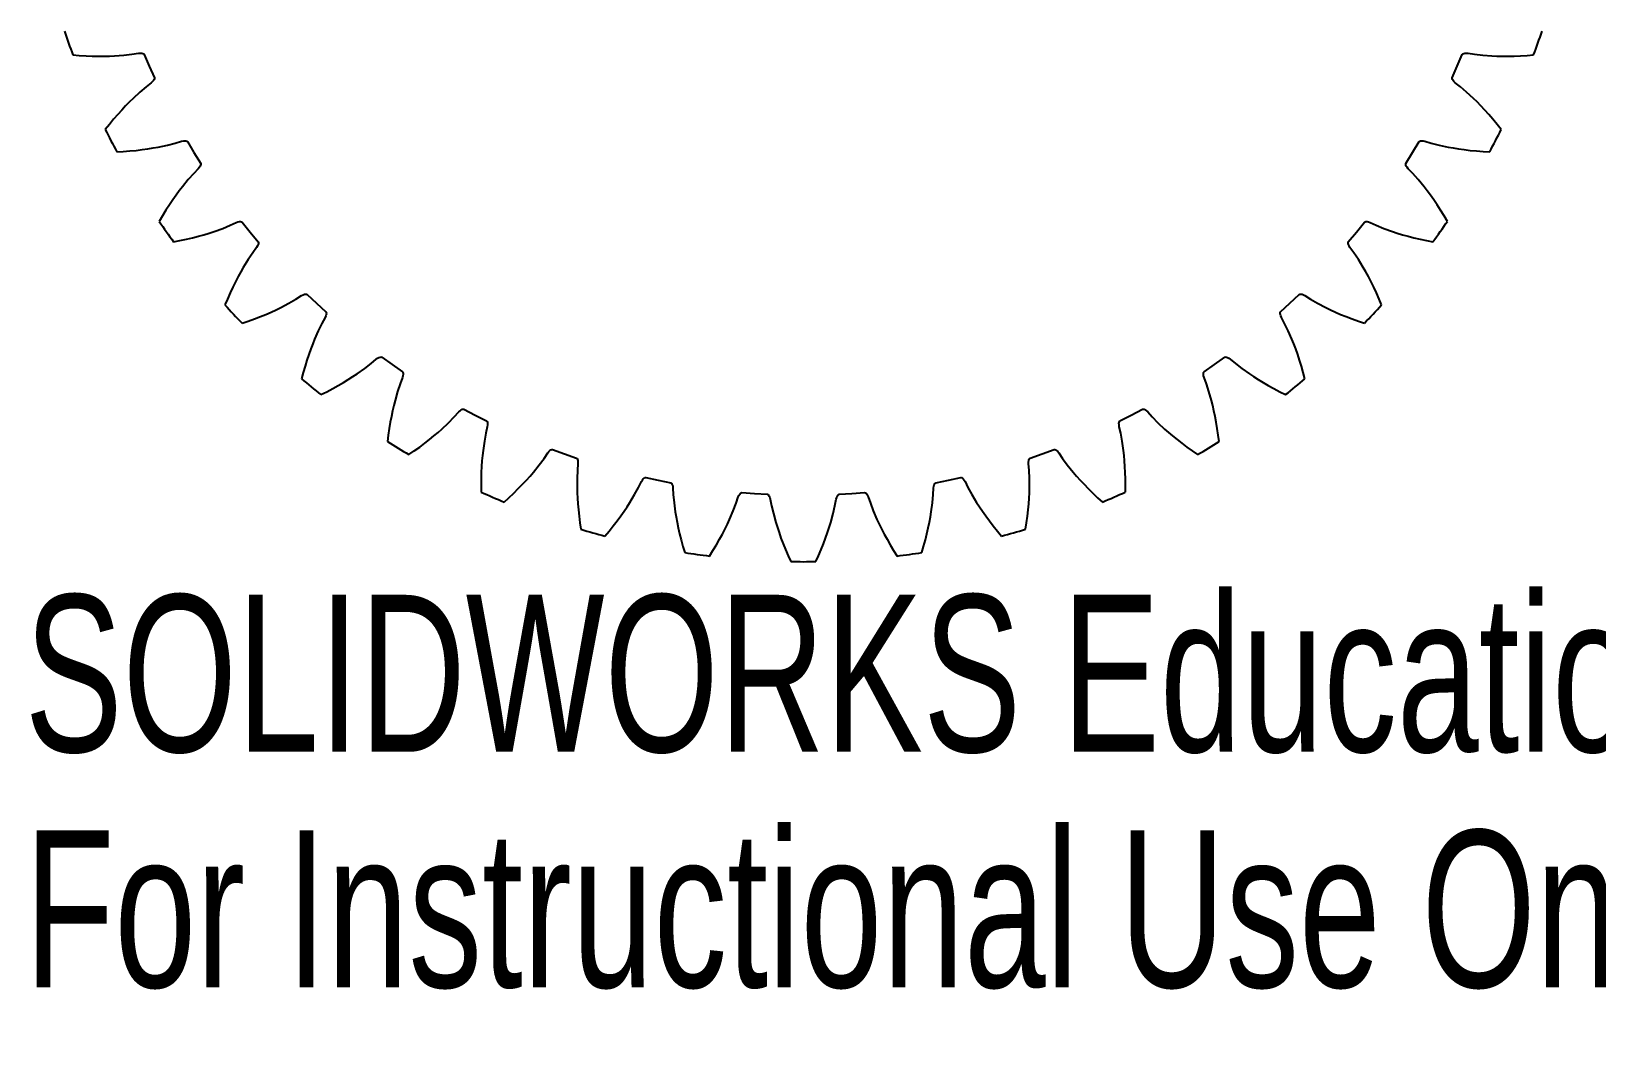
# Model space of a CAD drawing. Header units: millimetres. Extents: x 10.5 to 83.8, y -38.6 to 24.
# Drawn here: x 10.74 to 58.92, y -38.56 to -7.67 of the extents above; entities that cross this region are included whole.
import ezdxf

# ---------------------------------------------------------------- set-up
doc = ezdxf.new("R2010")
doc.units = ezdxf.units.MM
doc.styles.add('SLDTEXTSTYLE0', font='TXT', dxfattribs={"width": 0.7})

msp = doc.modelspace()

# ---------------------------------------------------------------- linework, layer by layer
at = {"color": 7, "linetype": 'Continuous', "lineweight": 25}
for p, q in [((12.018, -8.399), (12.216, -8.415)), ((12.216, -8.415), (12.422, -8.428)), ((12.422, -8.428), (12.615, -8.436)), ((12.615, -8.436), (12.801, -8.44)), ((12.801, -8.44), (12.978, -8.44)), ((12.978, -8.44), (13.146, -8.436)), ((13.146, -8.436), (13.302, -8.43)), ((13.302, -8.43), (13.587, -8.409)), ((13.587, -8.409), (13.836, -8.38)), ((13.836, -8.38), (14.038, -8.35)), ((14.038, -8.35), (14.091, -8.346)), ((14.091, -8.346), (14.136, -8.348)), ((14.136, -8.348), (14.171, -8.355)), ((14.171, -8.355), (14.197, -8.367)), ((14.197, -8.367), (14.214, -8.384)), ((14.214, -8.384), (14.367, -8.745)), ((54.633, -8.745), (54.786, -8.384)), ((54.786, -8.384), (54.803, -8.367)), ((54.803, -8.367), (54.829, -8.355)), ((54.829, -8.355), (54.864, -8.348)), ((54.864, -8.348), (54.909, -8.346)), ((54.909, -8.346), (54.962, -8.35)), ((54.962, -8.35), (55.164, -8.38)), ((55.164, -8.38), (55.413, -8.409)), ((55.413, -8.409), (55.698, -8.43)), ((55.698, -8.43), (55.854, -8.436)), ((55.854, -8.436), (56.022, -8.44)), ((56.022, -8.44), (56.199, -8.44)), ((56.199, -8.44), (56.385, -8.436)), ((56.385, -8.436), (56.578, -8.428)), ((56.578, -8.428), (56.784, -8.415)), ((56.784, -8.415), (56.982, -8.399)), ((14.367, -8.745), (14.526, -9.103)), ((14.518, -9.154), (14.5, -9.185)), ((14.527, -9.127), (14.518, -9.154)), ((14.526, -9.103), (14.527, -9.127)), ((54.473, -9.127), (54.474, -9.103)), ((54.482, -9.154), (54.473, -9.127)), ((54.474, -9.103), (54.633, -8.745)), ((54.5, -9.185), (54.482, -9.154)), ((14.081, -9.544), (13.871, -9.738)), ((14.271, -9.382), (14.081, -9.544)), ((14.431, -9.255), (14.271, -9.382)), ((14.471, -9.219), (14.431, -9.255)), ((14.5, -9.185), (14.471, -9.219)), ((54.529, -9.219), (54.5, -9.185)), ((54.569, -9.255), (54.529, -9.219)), ((54.729, -9.382), (54.569, -9.255)), ((54.919, -9.544), (54.729, -9.382)), ((55.129, -9.738), (54.919, -9.544)), ((13.521, -10.097), (13.397, -10.236)), ((13.642, -9.969), (13.521, -10.097)), ((13.759, -9.848), (13.642, -9.969)), ((13.871, -9.738), (13.759, -9.848)), ((55.241, -9.848), (55.129, -9.738)), ((55.358, -9.969), (55.241, -9.848)), ((55.479, -10.097), (55.358, -9.969)), ((55.603, -10.236), (55.479, -10.097)), ((13.14, -10.542), (13.016, -10.698)), ((13.271, -10.383), (13.14, -10.542)), ((13.397, -10.236), (13.271, -10.383)), ((55.729, -10.383), (55.603, -10.236)), ((55.86, -10.542), (55.729, -10.383)), ((55.984, -10.698), (55.86, -10.542)), ((15.169, -11.116), (15.365, -11.058)), ((15.365, -11.058), (15.418, -11.047)), ((15.418, -11.047), (15.462, -11.043)), ((15.462, -11.043), (15.498, -11.045)), ((15.498, -11.045), (15.526, -11.054)), ((15.526, -11.054), (15.544, -11.068)), ((15.544, -11.068), (15.745, -11.405)), ((53.255, -11.405), (53.456, -11.068)), ((53.456, -11.068), (53.474, -11.054)), ((53.474, -11.054), (53.502, -11.045)), ((53.502, -11.045), (53.538, -11.043)), ((53.538, -11.043), (53.582, -11.047)), ((53.582, -11.047), (53.635, -11.058)), ((53.635, -11.058), (53.831, -11.116)), ((13.371, -11.382), (13.569, -11.371)), ((13.569, -11.371), (13.775, -11.356)), ((13.775, -11.356), (13.968, -11.338)), ((13.968, -11.338), (14.153, -11.316)), ((14.153, -11.316), (14.327, -11.292)), ((14.327, -11.292), (14.494, -11.265)), ((14.494, -11.265), (14.647, -11.238)), ((14.647, -11.238), (14.927, -11.178)), ((14.927, -11.178), (15.169, -11.116)), ((15.745, -11.405), (15.952, -11.738)), ((53.048, -11.738), (53.255, -11.405)), ((53.831, -11.116), (54.073, -11.178)), ((54.073, -11.178), (54.353, -11.238)), ((54.353, -11.238), (54.506, -11.265)), ((54.506, -11.265), (54.673, -11.292)), ((54.673, -11.292), (54.847, -11.316)), ((54.847, -11.316), (55.032, -11.338)), ((55.032, -11.338), (55.225, -11.356)), ((55.225, -11.356), (55.431, -11.371)), ((55.431, -11.371), (55.629, -11.382)), ((15.879, -11.902), (15.737, -12.05)), ((15.912, -11.86), (15.879, -11.902)), ((15.937, -11.823), (15.912, -11.86)), ((15.951, -11.79), (15.937, -11.823)), ((15.956, -11.762), (15.951, -11.79)), ((15.952, -11.738), (15.956, -11.762)), ((53.044, -11.762), (53.048, -11.738)), ((53.049, -11.79), (53.044, -11.762)), ((53.063, -11.823), (53.049, -11.79)), ((53.088, -11.86), (53.063, -11.823)), ((53.121, -11.902), (53.088, -11.86)), ((53.263, -12.05), (53.121, -11.902)), ((15.389, -12.457), (15.294, -12.58)), ((15.57, -12.236), (15.389, -12.457)), ((15.737, -12.05), (15.57, -12.236)), ((53.43, -12.236), (53.263, -12.05)), ((53.611, -12.457), (53.43, -12.236)), ((53.706, -12.58), (53.611, -12.457)), ((15.092, -12.86), (14.987, -13.014)), ((15.193, -12.716), (15.092, -12.86)), ((15.294, -12.58), (15.193, -12.716)), ((53.807, -12.716), (53.706, -12.58)), ((53.908, -12.86), (53.807, -12.716)), ((54.013, -13.014), (53.908, -12.86)), ((14.774, -13.353), (14.673, -13.524)), ((14.882, -13.177), (14.774, -13.353)), ((14.987, -13.014), (14.882, -13.177)), ((54.118, -13.177), (54.013, -13.014)), ((54.226, -13.353), (54.118, -13.177)), ((54.327, -13.524), (54.226, -13.353)), ((15.883, -13.981), (16.053, -13.934)), ((16.053, -13.934), (16.214, -13.885)), ((16.214, -13.885), (16.363, -13.836)), ((16.363, -13.836), (16.632, -13.739)), ((16.632, -13.739), (16.863, -13.645)), ((16.863, -13.645), (17.049, -13.561)), ((17.049, -13.561), (17.1, -13.542)), ((17.1, -13.542), (17.143, -13.532)), ((17.143, -13.532), (17.179, -13.53)), ((17.179, -13.53), (17.207, -13.535)), ((17.207, -13.535), (17.228, -13.546)), ((17.228, -13.546), (17.473, -13.852)), ((17.473, -13.852), (17.723, -14.155)), ((51.277, -14.155), (51.527, -13.852)), ((51.527, -13.852), (51.772, -13.546)), ((51.772, -13.546), (51.793, -13.535)), ((51.793, -13.535), (51.821, -13.53)), ((51.821, -13.53), (51.857, -13.532)), ((51.857, -13.532), (51.9, -13.542)), ((51.9, -13.542), (51.951, -13.561)), ((51.951, -13.561), (52.137, -13.645)), ((52.137, -13.645), (52.368, -13.739)), ((52.368, -13.739), (52.637, -13.836)), ((52.637, -13.836), (52.786, -13.885)), ((52.786, -13.885), (52.947, -13.934)), ((52.947, -13.934), (53.117, -13.981)), ((15.117, -14.153), (15.313, -14.116)), ((15.313, -14.116), (15.514, -14.072)), ((15.514, -14.072), (15.703, -14.028)), ((15.703, -14.028), (15.883, -13.981)), ((17.673, -14.327), (17.552, -14.492)), ((17.701, -14.281), (17.673, -14.327)), ((17.719, -14.241), (17.701, -14.281)), ((17.729, -14.206), (17.719, -14.241)), ((17.723, -14.155), (17.73, -14.177)), ((17.73, -14.177), (17.729, -14.206)), ((51.27, -14.177), (51.277, -14.155)), ((51.271, -14.206), (51.27, -14.177)), ((51.281, -14.241), (51.271, -14.206)), ((51.299, -14.281), (51.281, -14.241)), ((51.327, -14.327), (51.299, -14.281)), ((51.448, -14.492), (51.327, -14.327)), ((53.117, -13.981), (53.297, -14.028)), ((53.297, -14.028), (53.486, -14.072)), ((53.486, -14.072), (53.687, -14.116)), ((53.687, -14.116), (53.883, -14.153)), ((17.413, -14.699), (17.263, -14.943)), ((17.552, -14.492), (17.413, -14.699)), ((51.587, -14.699), (51.448, -14.492)), ((51.737, -14.943), (51.587, -14.699)), ((17.023, -15.383), (16.941, -15.55)), ((17.105, -15.226), (17.023, -15.383)), ((17.185, -15.078), (17.105, -15.226)), ((17.263, -14.943), (17.185, -15.078)), ((51.815, -15.078), (51.737, -14.943)), ((51.895, -15.226), (51.815, -15.078)), ((51.977, -15.383), (51.895, -15.226)), ((52.059, -15.55), (51.977, -15.383)), ((16.859, -15.726), (16.776, -15.914)), ((16.941, -15.55), (16.859, -15.726)), ((18.885, -15.919), (19.058, -15.81)), ((19.058, -15.81), (19.106, -15.786)), ((19.106, -15.786), (19.147, -15.77)), ((19.147, -15.77), (19.183, -15.762)), ((19.183, -15.762), (19.211, -15.763)), ((19.211, -15.763), (19.233, -15.772)), ((19.233, -15.772), (19.518, -16.042)), ((49.482, -16.042), (49.767, -15.772)), ((49.767, -15.772), (49.789, -15.763)), ((49.789, -15.763), (49.817, -15.762)), ((49.817, -15.762), (49.853, -15.77)), ((49.853, -15.77), (49.894, -15.786)), ((49.894, -15.786), (49.942, -15.81)), ((49.942, -15.81), (50.115, -15.919)), ((52.141, -15.726), (52.059, -15.55)), ((52.224, -15.914), (52.141, -15.726)), ((16.776, -15.914), (16.699, -16.098)), ((17.96, -16.386), (18.122, -16.316)), ((18.122, -16.316), (18.275, -16.245)), ((18.275, -16.245), (18.416, -16.177)), ((18.416, -16.177), (18.669, -16.044)), ((18.669, -16.044), (18.885, -15.919)), ((19.518, -16.042), (19.807, -16.307)), ((19.807, -16.307), (19.817, -16.329)), ((19.82, -16.357), (19.815, -16.393)), ((19.817, -16.329), (19.82, -16.357)), ((49.18, -16.357), (49.183, -16.329)), ((49.185, -16.393), (49.18, -16.357)), ((49.183, -16.329), (49.193, -16.307)), ((49.193, -16.307), (49.482, -16.042)), ((50.115, -15.919), (50.331, -16.044)), ((50.331, -16.044), (50.584, -16.177)), ((50.584, -16.177), (50.725, -16.245)), ((50.725, -16.245), (50.878, -16.316)), ((50.878, -16.316), (51.04, -16.386)), ((52.301, -16.098), (52.224, -15.914)), ((17.225, -16.661), (17.413, -16.597)), ((17.413, -16.597), (17.607, -16.527)), ((17.607, -16.527), (17.788, -16.457)), ((17.788, -16.457), (17.96, -16.386)), ((19.684, -16.665), (19.573, -16.889)), ((19.78, -16.485), (19.684, -16.665)), ((19.802, -16.436), (19.78, -16.485)), ((19.815, -16.393), (19.802, -16.436)), ((49.198, -16.436), (49.185, -16.393)), ((49.22, -16.485), (49.198, -16.436)), ((49.316, -16.665), (49.22, -16.485)), ((49.427, -16.889), (49.316, -16.665)), ((51.04, -16.386), (51.212, -16.457)), ((51.212, -16.457), (51.393, -16.527)), ((51.393, -16.527), (51.587, -16.597)), ((51.587, -16.597), (51.775, -16.661)), ((19.4, -17.295), (19.34, -17.453)), ((19.458, -17.151), (19.4, -17.295)), ((19.573, -16.889), (19.458, -17.151)), ((49.542, -17.151), (49.427, -16.889)), ((49.6, -17.295), (49.542, -17.151)), ((49.66, -17.453), (49.6, -17.295)), ((19.222, -17.796), (19.165, -17.981)), ((19.281, -17.619), (19.222, -17.796)), ((19.34, -17.453), (19.281, -17.619)), ((21.198, -17.897), (21.355, -17.766)), ((21.355, -17.766), (21.399, -17.735)), ((21.399, -17.735), (21.438, -17.713)), ((21.438, -17.713), (21.472, -17.701)), ((21.472, -17.701), (21.5, -17.698)), ((21.5, -17.698), (21.523, -17.704)), ((21.523, -17.704), (21.842, -17.932)), ((47.158, -17.932), (47.477, -17.704)), ((47.477, -17.704), (47.5, -17.698)), ((47.5, -17.698), (47.528, -17.701)), ((47.528, -17.701), (47.562, -17.713)), ((47.562, -17.713), (47.601, -17.735)), ((47.601, -17.735), (47.645, -17.766)), ((47.645, -17.766), (47.802, -17.897)), ((49.719, -17.619), (49.66, -17.453)), ((49.778, -17.796), (49.719, -17.619)), ((49.835, -17.981), (49.778, -17.796)), ((19.108, -18.179), (19.057, -18.372)), ((19.165, -17.981), (19.108, -18.179)), ((20.496, -18.394), (20.639, -18.303)), ((20.639, -18.303), (20.768, -18.217)), ((20.768, -18.217), (21.001, -18.051)), ((21.001, -18.051), (21.198, -17.897)), ((21.842, -17.932), (22.164, -18.156)), ((22.177, -18.284), (22.162, -18.335)), ((22.164, -18.156), (22.177, -18.176)), ((22.177, -18.176), (22.184, -18.204)), ((22.184, -18.24), (22.177, -18.284)), ((22.184, -18.204), (22.184, -18.24)), ((46.816, -18.204), (46.823, -18.176)), ((46.816, -18.24), (46.816, -18.204)), ((46.823, -18.284), (46.816, -18.24)), ((46.823, -18.176), (46.836, -18.156)), ((46.838, -18.335), (46.823, -18.284)), ((46.836, -18.156), (47.158, -17.932)), ((47.802, -17.897), (47.999, -18.051)), ((47.999, -18.051), (48.232, -18.217)), ((48.232, -18.217), (48.361, -18.303)), ((48.361, -18.303), (48.504, -18.394)), ((49.892, -18.179), (49.835, -17.981)), ((49.943, -18.372), (49.892, -18.179)), ((19.655, -18.858), (19.832, -18.769)), ((19.832, -18.769), (20.015, -18.673)), ((20.015, -18.673), (20.185, -18.579)), ((20.185, -18.579), (20.346, -18.486)), ((20.346, -18.486), (20.496, -18.394)), ((22.012, -18.764), (21.934, -19.039)), ((22.091, -18.527), (22.012, -18.764)), ((22.162, -18.335), (22.091, -18.527)), ((46.909, -18.527), (46.838, -18.335)), ((46.988, -18.764), (46.909, -18.527)), ((47.066, -19.039), (46.988, -18.764)), ((48.504, -18.394), (48.654, -18.486)), ((48.654, -18.486), (48.815, -18.579)), ((48.815, -18.579), (48.985, -18.673)), ((48.985, -18.673), (49.168, -18.769)), ((49.168, -18.769), (49.345, -18.858)), ((21.896, -19.19), (21.858, -19.355)), ((21.934, -19.039), (21.896, -19.19)), ((47.104, -19.19), (47.066, -19.039)), ((47.142, -19.355), (47.104, -19.19)), ((21.788, -19.71), (21.756, -19.902)), ((21.822, -19.528), (21.788, -19.71)), ((21.858, -19.355), (21.822, -19.528)), ((23.377, -19.917), (23.585, -19.721)), ((23.585, -19.721), (23.759, -19.542)), ((23.759, -19.542), (23.897, -19.39)), ((23.897, -19.39), (23.936, -19.354)), ((23.936, -19.354), (23.971, -19.327)), ((23.971, -19.327), (24.003, -19.31)), ((24.003, -19.31), (24.031, -19.303)), ((24.031, -19.303), (24.055, -19.306)), ((24.055, -19.306), (24.402, -19.489)), ((24.402, -19.489), (24.751, -19.667)), ((24.751, -19.667), (24.767, -19.685)), ((24.767, -19.685), (24.777, -19.711)), ((24.777, -19.711), (24.782, -19.747)), ((24.782, -19.747), (24.781, -19.792)), ((44.218, -19.747), (44.223, -19.711)), ((44.219, -19.792), (44.218, -19.747)), ((44.223, -19.711), (44.233, -19.685)), ((44.233, -19.685), (44.249, -19.667)), ((44.249, -19.667), (44.598, -19.489)), ((44.598, -19.489), (44.945, -19.306)), ((44.945, -19.306), (44.969, -19.303)), ((44.969, -19.303), (44.997, -19.31)), ((44.997, -19.31), (45.029, -19.327)), ((45.029, -19.327), (45.064, -19.354)), ((45.064, -19.354), (45.103, -19.39)), ((45.103, -19.39), (45.241, -19.542)), ((45.241, -19.542), (45.415, -19.721)), ((45.415, -19.721), (45.623, -19.917)), ((47.178, -19.528), (47.142, -19.355)), ((47.212, -19.71), (47.178, -19.528)), ((47.244, -19.902), (47.212, -19.71)), ((21.727, -20.106), (21.703, -20.303)), ((21.756, -19.902), (21.727, -20.106)), ((22.995, -20.241), (23.131, -20.13)), ((23.131, -20.13), (23.26, -20.02)), ((23.26, -20.02), (23.377, -19.917)), ((24.729, -20.044), (24.684, -20.29)), ((24.774, -19.845), (24.729, -20.044)), ((24.781, -19.792), (24.774, -19.845)), ((44.226, -19.845), (44.219, -19.792)), ((44.271, -20.044), (44.226, -19.845)), ((44.316, -20.29), (44.271, -20.044)), ((45.623, -19.917), (45.74, -20.02)), ((45.74, -20.02), (45.869, -20.13)), ((45.869, -20.13), (46.005, -20.241)), ((47.273, -20.106), (47.244, -19.902)), ((47.297, -20.303), (47.273, -20.106)), ((22.361, -20.703), (22.525, -20.591)), ((22.525, -20.591), (22.693, -20.471)), ((22.693, -20.471), (22.848, -20.355)), ((22.848, -20.355), (22.995, -20.241)), ((24.643, -20.573), (24.626, -20.728)), ((24.684, -20.29), (24.643, -20.573)), ((26.52, -20.822), (26.636, -20.653)), ((26.636, -20.653), (26.669, -20.612)), ((26.669, -20.612), (26.701, -20.581)), ((26.701, -20.581), (26.731, -20.56)), ((26.731, -20.56), (26.757, -20.549)), ((26.757, -20.549), (26.781, -20.549)), ((26.781, -20.549), (27.149, -20.683)), ((27.149, -20.683), (27.52, -20.811)), ((41.48, -20.811), (41.851, -20.683)), ((41.851, -20.683), (42.219, -20.549)), ((42.219, -20.549), (42.243, -20.549)), ((42.243, -20.549), (42.269, -20.56)), ((42.269, -20.56), (42.299, -20.581)), ((42.299, -20.581), (42.331, -20.612)), ((42.331, -20.612), (42.364, -20.653)), ((42.364, -20.653), (42.48, -20.822)), ((44.357, -20.573), (44.316, -20.29)), ((44.374, -20.728), (44.357, -20.573)), ((46.005, -20.241), (46.152, -20.355)), ((46.152, -20.355), (46.307, -20.471)), ((46.307, -20.471), (46.475, -20.591)), ((46.475, -20.591), (46.639, -20.703)), ((24.599, -21.072), (24.59, -21.258)), ((24.611, -20.896), (24.599, -21.072)), ((24.626, -20.728), (24.611, -20.896)), ((26.192, -21.246), (26.372, -21.023)), ((26.372, -21.023), (26.52, -20.822)), ((27.52, -20.811), (27.538, -20.827)), ((27.538, -20.827), (27.552, -20.852)), ((27.549, -21.188), (27.538, -21.438)), ((27.566, -20.984), (27.549, -21.188)), ((27.552, -20.852), (27.561, -20.886)), ((27.561, -20.886), (27.566, -20.931)), ((27.566, -20.931), (27.566, -20.984)), ((41.434, -20.931), (41.439, -20.886)), ((41.434, -20.984), (41.434, -20.931)), ((41.451, -21.188), (41.434, -20.984)), ((41.439, -20.886), (41.448, -20.852)), ((41.448, -20.852), (41.462, -20.827)), ((41.462, -21.438), (41.451, -21.188)), ((41.462, -20.827), (41.48, -20.811)), ((42.48, -20.822), (42.628, -21.023)), ((42.628, -21.023), (42.808, -21.246)), ((44.389, -20.896), (44.374, -20.728)), ((44.401, -21.072), (44.389, -20.896)), ((44.41, -21.258), (44.401, -21.072)), ((24.585, -21.452), (24.584, -21.658)), ((24.584, -21.658), (24.586, -21.857)), ((24.59, -21.258), (24.585, -21.452)), ((25.728, -21.752), (25.858, -21.619)), ((25.858, -21.619), (25.978, -21.49)), ((25.978, -21.49), (26.091, -21.364)), ((26.091, -21.364), (26.192, -21.246)), ((27.538, -21.438), (27.536, -21.724)), ((29.43, -21.715), (29.521, -21.532)), ((29.521, -21.532), (29.549, -21.486)), ((29.549, -21.486), (29.576, -21.451)), ((29.576, -21.451), (29.602, -21.426)), ((29.602, -21.426), (29.627, -21.412)), ((29.627, -21.412), (29.651, -21.408)), ((29.651, -21.408), (30.034, -21.491)), ((30.034, -21.491), (30.419, -21.568)), ((30.419, -21.568), (30.439, -21.581)), ((30.439, -21.581), (30.456, -21.604)), ((30.456, -21.604), (30.47, -21.637)), ((30.47, -21.637), (30.481, -21.68)), ((30.481, -21.68), (30.488, -21.733)), ((38.512, -21.733), (38.519, -21.68)), ((38.519, -21.68), (38.53, -21.637)), ((38.53, -21.637), (38.544, -21.604)), ((38.544, -21.604), (38.561, -21.581)), ((38.561, -21.581), (38.581, -21.568)), ((38.581, -21.568), (38.966, -21.491)), ((38.966, -21.491), (39.349, -21.408)), ((39.349, -21.408), (39.373, -21.412)), ((39.373, -21.412), (39.398, -21.426)), ((39.398, -21.426), (39.424, -21.451)), ((39.424, -21.451), (39.451, -21.486)), ((39.451, -21.486), (39.479, -21.532)), ((39.479, -21.532), (39.57, -21.715)), ((41.464, -21.724), (41.462, -21.438)), ((42.808, -21.246), (42.909, -21.364)), ((42.909, -21.364), (43.022, -21.49)), ((43.022, -21.49), (43.142, -21.619)), ((43.142, -21.619), (43.272, -21.752)), ((44.415, -21.452), (44.41, -21.258)), ((44.414, -21.857), (44.416, -21.658)), ((44.416, -21.658), (44.415, -21.452)), ((25.293, -22.164), (25.44, -22.03)), ((25.44, -22.03), (25.59, -21.888)), ((25.59, -21.888), (25.728, -21.752)), ((27.536, -21.724), (27.54, -21.88)), ((27.54, -21.88), (27.548, -22.048)), ((27.548, -22.048), (27.56, -22.224)), ((29.163, -22.179), (29.31, -21.934)), ((29.31, -21.934), (29.43, -21.715)), ((30.488, -21.733), (30.499, -21.937)), ((30.499, -21.937), (30.522, -22.186)), ((32.434, -22.203), (32.5, -22.009)), ((32.5, -22.009), (32.521, -21.96)), ((32.521, -21.96), (32.543, -21.922)), ((32.543, -21.922), (32.566, -21.894)), ((32.566, -21.894), (32.588, -21.876)), ((32.588, -21.876), (32.611, -21.869)), ((32.611, -21.869), (33.002, -21.899)), ((33.002, -21.899), (33.394, -21.923)), ((33.394, -21.923), (33.415, -21.933)), ((33.415, -21.933), (33.435, -21.953)), ((33.435, -21.953), (33.454, -21.984)), ((33.454, -21.984), (33.471, -22.025)), ((33.471, -22.025), (33.485, -22.077)), ((33.485, -22.077), (33.524, -22.278)), ((35.476, -22.278), (35.515, -22.077)), ((35.515, -22.077), (35.529, -22.025)), ((35.529, -22.025), (35.546, -21.984)), ((35.546, -21.984), (35.565, -21.953)), ((35.565, -21.953), (35.585, -21.933)), ((35.585, -21.933), (35.606, -21.923)), ((35.606, -21.923), (35.998, -21.899)), ((35.998, -21.899), (36.389, -21.869)), ((36.389, -21.869), (36.412, -21.876)), ((36.412, -21.876), (36.434, -21.894)), ((36.434, -21.894), (36.457, -21.922)), ((36.457, -21.922), (36.479, -21.96)), ((36.479, -21.96), (36.5, -22.009)), ((36.5, -22.009), (36.566, -22.203)), ((38.478, -22.186), (38.501, -21.937)), ((38.501, -21.937), (38.512, -21.733)), ((39.57, -21.715), (39.69, -21.934)), ((39.69, -21.934), (39.837, -22.179)), ((41.44, -22.224), (41.452, -22.048)), ((41.452, -22.048), (41.46, -21.88)), ((41.46, -21.88), (41.464, -21.724)), ((43.272, -21.752), (43.41, -21.888)), ((43.41, -21.888), (43.56, -22.03)), ((43.56, -22.03), (43.707, -22.164)), ((27.56, -22.224), (27.577, -22.409)), ((27.577, -22.409), (27.598, -22.602)), ((27.598, -22.602), (27.625, -22.807)), ((28.772, -22.744), (28.882, -22.594)), ((28.882, -22.594), (28.984, -22.45)), ((28.984, -22.45), (29.078, -22.31)), ((29.078, -22.31), (29.163, -22.179)), ((30.522, -22.186), (30.559, -22.47)), ((30.559, -22.47), (30.585, -22.623)), ((30.585, -22.623), (30.615, -22.789)), ((32.232, -22.7), (32.345, -22.437)), ((32.345, -22.437), (32.434, -22.203)), ((33.524, -22.278), (33.58, -22.521)), ((33.58, -22.521), (33.656, -22.797)), ((35.344, -22.797), (35.42, -22.521)), ((35.42, -22.521), (35.476, -22.278)), ((36.566, -22.203), (36.655, -22.437)), ((36.655, -22.437), (36.768, -22.7)), ((38.385, -22.789), (38.415, -22.623)), ((38.415, -22.623), (38.441, -22.47)), ((38.441, -22.47), (38.478, -22.186)), ((39.837, -22.179), (39.922, -22.31)), ((39.922, -22.31), (40.016, -22.45)), ((40.016, -22.45), (40.118, -22.594)), ((40.118, -22.594), (40.228, -22.744)), ((41.375, -22.807), (41.402, -22.602)), ((41.402, -22.602), (41.423, -22.409)), ((41.423, -22.409), (41.44, -22.224)), ((27.625, -22.807), (27.655, -23.003)), ((28.397, -23.211), (28.524, -23.059)), ((28.524, -23.059), (28.653, -22.898)), ((28.653, -22.898), (28.772, -22.744)), ((30.615, -22.789), (30.651, -22.962)), ((30.651, -22.962), (30.693, -23.143)), ((32.011, -23.149), (32.092, -22.992)), ((32.092, -22.992), (32.167, -22.841)), ((32.167, -22.841), (32.232, -22.7)), ((33.656, -22.797), (33.702, -22.946)), ((33.702, -22.946), (33.755, -23.106)), ((33.755, -23.106), (33.814, -23.272)), ((35.186, -23.272), (35.245, -23.106)), ((35.245, -23.106), (35.298, -22.946)), ((35.298, -22.946), (35.344, -22.797)), ((36.768, -22.7), (36.833, -22.841)), ((36.833, -22.841), (36.908, -22.992)), ((36.908, -22.992), (36.989, -23.149)), ((38.307, -23.143), (38.349, -22.962)), ((38.349, -22.962), (38.385, -22.789)), ((40.228, -22.744), (40.347, -22.898)), ((40.347, -22.898), (40.476, -23.059)), ((40.476, -23.059), (40.603, -23.211)), ((41.345, -23.003), (41.375, -22.807)), ((30.693, -23.143), (30.74, -23.331)), ((30.74, -23.331), (30.795, -23.53)), ((30.795, -23.53), (30.851, -23.721)), ((31.72, -23.658), (31.826, -23.481)), ((31.826, -23.481), (31.922, -23.312)), ((31.922, -23.312), (32.011, -23.149)), ((33.814, -23.272), (33.88, -23.446)), ((33.88, -23.446), (33.952, -23.626)), ((35.048, -23.626), (35.12, -23.446)), ((35.12, -23.446), (35.186, -23.272)), ((36.989, -23.149), (37.078, -23.312)), ((37.078, -23.312), (37.174, -23.481)), ((37.174, -23.481), (37.28, -23.658)), ((38.149, -23.721), (38.205, -23.53)), ((38.205, -23.53), (38.26, -23.331)), ((38.26, -23.331), (38.307, -23.143)), ((31.614, -23.826), (31.72, -23.658)), ((33.952, -23.626), (34.033, -23.816)), ((34.033, -23.816), (34.115, -23.997)), ((34.885, -23.997), (34.967, -23.816)), ((34.967, -23.816), (35.048, -23.626)), ((37.28, -23.658), (37.386, -23.826))]:
    msp.add_line(p, q, dxfattribs=at)
for start, end in [(198.6459, 200.4845), (339.5155, 341.3541), (206.472, 208.3106), (331.6894, 333.528), (214.2981, 216.1367), (323.8633, 325.7019), (222.1242, 223.9628), (316.0372, 317.8758), (229.9502, 231.7889), (308.2111, 310.0498), (237.7763, 239.615), (300.385, 302.2237), (245.6024, 247.4411), (292.5589, 294.3976), (253.4285, 255.2671), (284.7328, 286.5715), (261.2546, 263.0932), (269.0807, 270.9193), (276.9068, 278.7454)]:
    msp.add_arc((34.5, 0), 24, start, end, dxfattribs=at)

# ---------------------------------------------------------------- texts
at = {"color": 7, "linetype": 'Continuous', "char_height": 4.83362, "attachment_point": 1, "style": 'SLDTEXTSTYLE0'}
for s, insert in [('SOLIDWORKS Educational Product.', (10.533, -25.02)), ('For Instructional Use Only.', (10.533, -32.27))]:
    msp.add_mtext(s, dxfattribs=dict(at, insert=insert))

doc.saveas('drawing.dxf')
